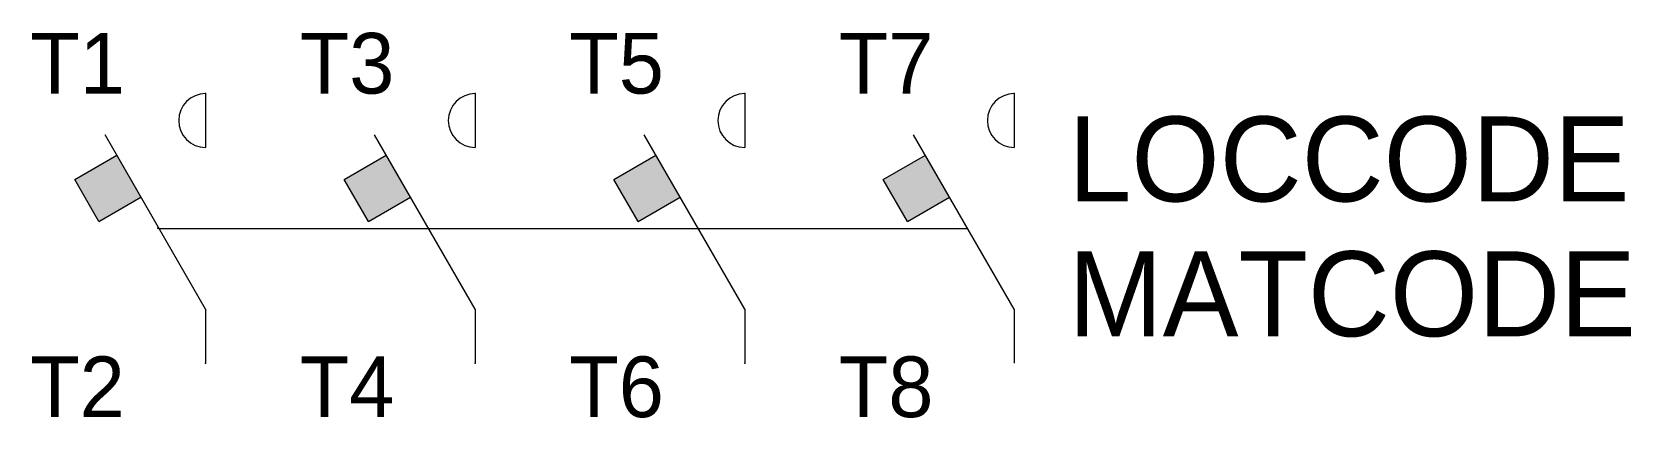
# Model space of a CAD drawing. Extents: x -6.4 to 52.9, y -7 to 7.3.
import ezdxf
from ezdxf.enums import TextEntityAlignment as Align

# ---------------------------------------------------------------- set-up
doc = ezdxf.new("R2010")
doc.units = 0
doc.linetypes.add('DASHED', pattern=[0])
doc.layers.get('0').update_dxf_attribs({"linetype": 'CONTINUOUS'})
for name, color, linetype in [('A', 7, 'CONTINUOUS'), ('C', 6, 'CONTINUOUS'), ('T2', 1, 'CONTINUOUS')]:
    doc.layers.add(name, color=color, linetype=linetype)

msp = doc.modelspace()

# ---------------------------------------------------------------- linework, layer by layer
at = {"color": 0}
for p, q in [((0, 5), (0, 3)), ((10, 5), (10, 3)), ((20, 5), (20, 3)), ((30, 5), (30, 3)), ((0, -3), (-3.734, 3.468)), ((10, -3), (6.266, 3.468)), ((20, -3), (16.266, 3.468)), ((30, -3), (26.266, 3.468)), ((-4.859, 1.816), (-3.3, 2.716)), ((5.141, 1.816), (6.7, 2.716)), ((15.141, 1.816), (16.7, 2.716)), ((25.141, 1.816), (26.7, 2.716)), ((-3.959, 0.257), (-4.859, 1.816)), ((6.041, 0.257), (5.141, 1.816)), ((16.041, 0.257), (15.141, 1.816)), ((26.041, 0.257), (25.141, 1.816)), ((-3.959, 0.257), (-2.4, 1.157)), ((6.041, 0.257), (7.6, 1.157)), ((16.041, 0.257), (17.6, 1.157)), ((26.041, 0.257), (27.6, 1.157)), ((0, -3), (0, -5)), ((10, -3), (10, -5)), ((20, -3), (20, -5)), ((30, -3), (30, -5))]:
    msp.add_line(p, q, dxfattribs=at)
at = {"color": 0, "linetype": 'DASHED'}
msp.add_line((-1.728, -0.004), (28.27, -0.004), dxfattribs=at)
at = {"color": 0}
for centre in [(0, 4), (10, 4), (20, 4), (30, 4)]:
    msp.add_arc(centre, 1, 90, 270, dxfattribs=at)
for points in [[(-3.3, 2.716), (-4.859, 1.816), (-2.4, 1.157), (-3.959, 0.257)], [(6.7, 2.716), (5.141, 1.816), (7.6, 1.157), (6.041, 0.257)], [(16.7, 2.716), (15.141, 1.816), (17.6, 1.157), (16.041, 0.257)], [(26.7, 2.716), (25.141, 1.816), (27.6, 1.157), (26.041, 0.257)]]:
    msp.add_solid(points, dxfattribs=at)
at = {"layer": 'A', "color": 0, "linetype": 'DASHED'}
msp.add_point((-1.769, 0.007), dxfattribs=at)
at = {"layer": 'C', "color": 0, "linetype": 'DASHED'}
for p in [(0, 5), (0, -5)]:
    msp.add_point(p, dxfattribs=at)
at = {"layer": 'C', "color": 0}
for p in [(10, 5), (20, 5), (30, 5), (10, -5), (20, -5)]:
    msp.add_point(p, dxfattribs=at)

# ---------------------------------------------------------------- texts
at = {"color": 0, "linetype": 'CONTINUOUS'}
for tag, p in [('LOCCODE', (32, 1)), ('MATCODE', (32, -4))]:
    msp.add_attdef(tag, p, '', height=3.15, dxfattribs=at)
at = {"layer": 'T2', "color": 0, "linetype": 'CONTINUOUS'}
for tag, p in [('T1', (-3, 5)), ('T3', (7, 5)), ('T5', (17, 5)), ('T7', (27, 5)), ('T2', (-3, -7)), ('T6', (17, -7)), ('T8', (27, -7)), ('T4', (7, -7))]:
    msp.add_attdef(tag, text='', height=2.25, dxfattribs=at).set_placement(p, align=Align.RIGHT)

doc.saveas('drawing.dxf')
